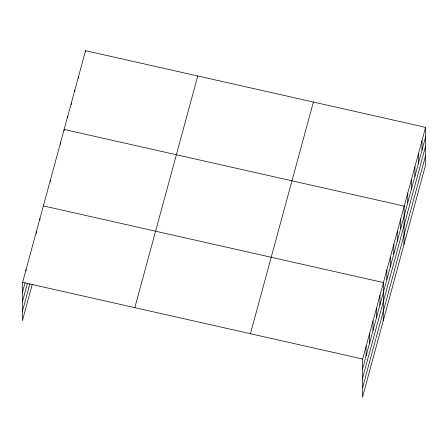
<?xml version="1.0" encoding="UTF-8"?>
<svg xmlns="http://www.w3.org/2000/svg" width="448" height="448" viewBox="0 0 448 448"><rect width="100%" height="100%" fill="white"/><g stroke="black" fill="none" stroke-linecap="round" stroke-linejoin="round"><path stroke-width="0.67" d="M425.6 127.35L362.656 359.027L362.454 397.32L425.398 165.642L425.6 127.35L85.546 50.68L22.602 282.358L22.4 320.65L32.239 284.435M26.057 271.006L26.062 269.612M36.439 233.47L36.45 231.386M39.906 220.035L39.911 218.646M50.288 181.81L50.294 180.415M60.67 144.278L60.682 142.19M64.137 130.838L64.142 129.45L404.197 206.119L404.001 244.418M67.704 117.712L67.71 116.318M71.271 104.58L71.277 103.191M74.838 91.454L74.844 90.065M78.406 78.327L78.411 76.933M85.54 52.069L85.546 50.68M366.066 356.014L366.117 346.282M369.527 343.274L369.578 333.542M372.988 330.529L373.038 320.796M376.454 317.789L376.505 308.056M379.915 305.049L379.966 295.316M383.225 320.869L383.426 282.57L43.372 205.901M386.837 279.563L386.887 269.83M390.298 266.818L390.354 257.085M393.764 254.078L393.814 244.345M397.225 241.332L397.275 231.605M400.686 228.592L400.736 218.859M407.714 202.72L407.764 192.987M411.281 189.594L411.331 179.861M414.848 176.467L414.898 166.734M418.415 163.335L418.466 153.602M421.982 150.209L422.033 140.476M22.551 292.09L25.099 282.699M22.501 301.515L27.418 283.405M22.45 311.226L29.921 283.73M134.82 307.658L197.764 75.981M250.438 333.726L313.382 102.049M362.606 368.76L425.55 137.077M362.555 378.185L425.499 146.507M362.505 387.895L425.449 156.218M22.602 282.358L362.656 359.027"/></g></svg>
